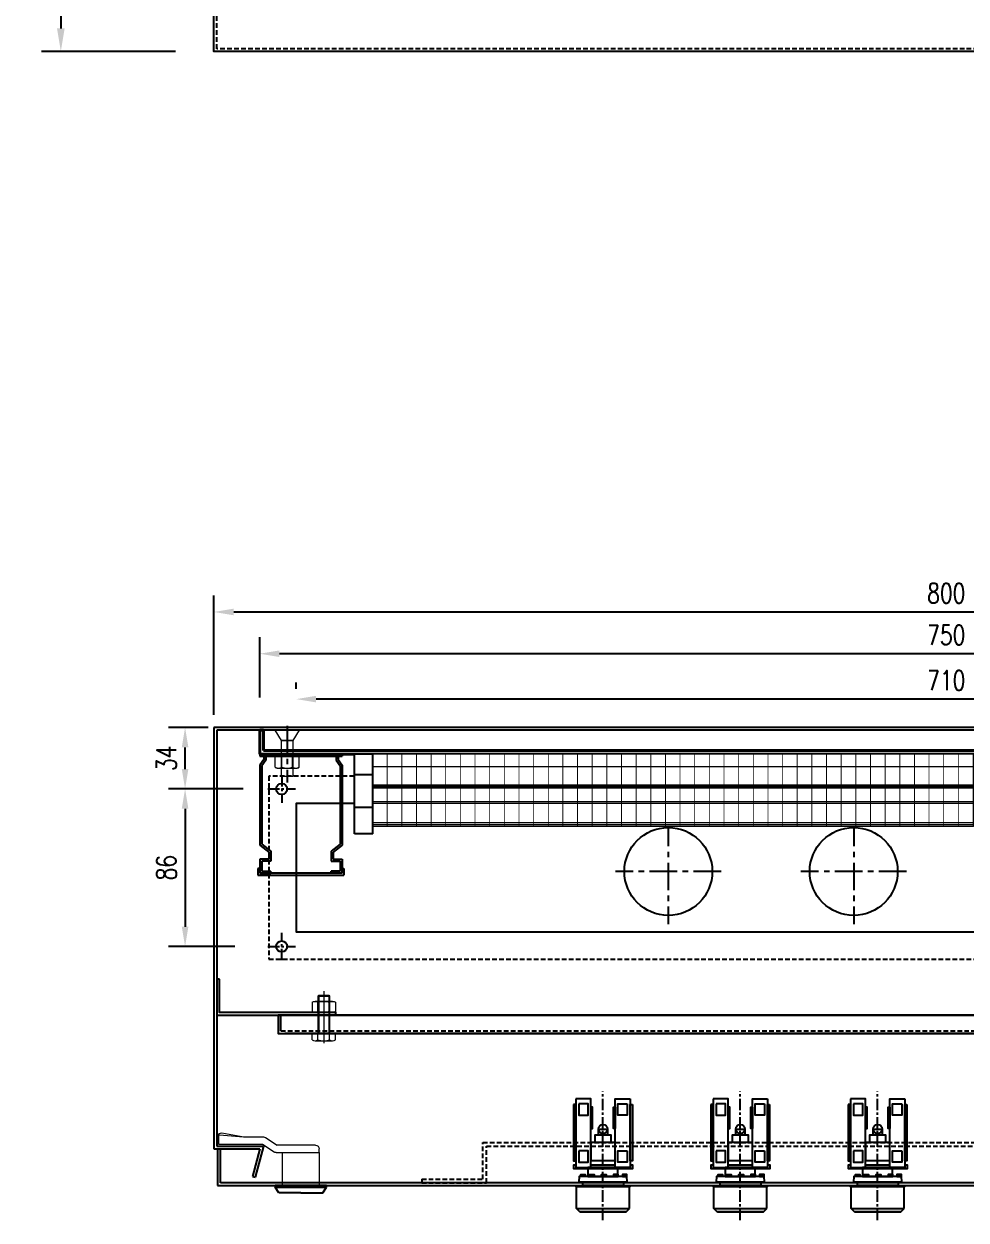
# Model space of a CAD drawing. Header units: millimetres. Extents: x 2153 to 5658, y -781 to 1156.
# Drawn here: x 3143 to 3658, y -781 to -128 of the extents above; entities that cross this region are included whole.
import ezdxf

# ---------------------------------------------------------------- set-up
doc = ezdxf.new("R2010")
doc.units = ezdxf.units.MM
doc.set_wipeout_variables(frame=1)
doc.linetypes.add('CENTER', pattern=[2, 1.25, -0.25, 0.25, -0.25])
doc.linetypes.add('HIDDEN', pattern=[9.525, 6.35, -3.175])
for name, color, linetype in [('40GENE-102-DIMENSION', 40, 'Continuous'), ('47ELEC-102-PROYEC', 1, 'HIDDEN'), ('47ELEC-103-EJES', 122, 'CENTER'), ('47ELEC-107-SIMB-M', 3, 'Continuous'), ('47ELEC-205-EQUIP', 5, 'Continuous')]:
    doc.layers.add(name, color=color, linetype=linetype)
doc.layers.add('modelo', color=5, linetype='Continuous', lineweight=40)
doc.styles.add('ROMANS', font='romans.shx', dxfattribs={"width": 0.75})
doc.dimstyles.new('SNC-LAVALIN', dxfattribs={"dimscale": 0, "dimtxt": 2.5, "dimasz": 2.5, "dimexe": 1.5, "dimexo": 1, "dimgap": 1.25, "dimtad": 1, "dimdec": 0, "dimzin": 1, "dimdsep": 46, "dimtxsty": 'ROMANS', "dimcen": 0.09, "dimclrd": 256, "dimclre": 256, "dimclrt": 7, "dimadec": 0, "dimazin": 0, "dimtfac": 1, "dimtdec": 0, "dimtix": 1, "dimtmove": 2, "dimatfit": 3, "dimfxl": 1, "dimtfill": 1, "dimtolj": 1, "dimarcsym": 0})

# ---------------------------------------------------------------- blocks, each defined once
blk = doc.blocks.new('C408 VL ABIER')
at = {"color": 7, "lineweight": 5}
for p, q in [((12625.61, 10567.06), (12626.8, 10554.08)), ((12626.1, 10567.65), (12630.8, 10567.65)), ((12630.8, 10567.65), (12630.8, 10543.7)), ((12624.62, 10565.88), (12626.8, 10553.9)), ((12626.8, 10553.9), (12626.8, 10543.11)), ((12627.13, 10542.01), (12631.3, 10535.64)), ((12630.8, 10543.7), (12634.98, 10537.33)), ((12631.3, 10514.65), (12631.3, 10535.64)), ((12635.3, 10536.23), (12635.3, 10512.65)), ((12635.3, 10512.65), (12633.3, 10512.65))]:
    blk.add_line(p, q, dxfattribs=at)
for p, q in [((12653.3, 10508.65), (12653.3, 10536.65)), ((12653.3, 10536.65), (12654.3, 10536.65)), ((12654.3, 10536.65), (12654.3, 10508.65)), ((12657.3, 10534.65), (12654.3, 10536.65)), ((12657.3, 10522.65), (12657.3, 10534.65)), ((12657.3, 10522.65), (12657.3, 10510.65)), ((12654.3, 10508.65), (12653.3, 10508.65)), ((12657.3, 10510.65), (12654.3, 10508.65))]:
    blk.add_line(p, q)
blk.add_lwpolyline([(12653.3, 10512.65), (12653.3, 10532.65), (12635.3, 10532.65), (12635.3, 10512.65)], close=True, dxfattribs=at)
for centre, radius, start, end in [((12626.1, 10566.15), 1.5, 90, 190.30485), ((12626.1, 10567.15), 0.5, 90, 190.30485), ((12628.8, 10543.11), 2, 180, 213.20657), ((12633.3, 10536.23), 2, 0, 33.20657), ((12633.3, 10514.65), 2, 180, 270)]:
    blk.add_arc(centre, radius, start, end, dxfattribs=at)
blk = doc.blocks.new('CA-40x60')
at = {"layer": '40GENE-102-DIMENSION', "color": 40}
for p, q in [((-1.07, -13), (-1.07, 32)), ((-1.07, 32), (0, 32)), ((0, -13), (0, 32)), ((0, 29.77), (1.84, 29.77)), ((0, 28.7), (2.19, 28.7)), ((1.84, 29.77), (4.91, 32)), ((2.19, 28.7), (5.26, 30.93)), ((4.91, 32), (48.6, 32)), ((5.26, 30.93), (48.08, 30.93)), ((48.08, 30.93), (51.92, 25.99)), ((48.6, 32), (52.44, 27.06)), ((52.44, 27.06), (56.28, 27.06)), ((56.28, 27.06), (56.28, 32)), ((56.28, 32), (63.93, 32)), ((57.35, 25.99), (57.35, 30.93)), ((57.35, 30.93), (62.87, 30.93)), ((62.87, 30.93), (62.87, 25.99)), ((63.93, 32), (63.93, 25.99)), ((51.92, 25.99), (57.35, 25.99)), ((63.93, 25.99), (62.87, 25.99)), ((-1.07, -13), (0, -13)), ((0, -9.7), (2.19, -9.7)), ((0, -10.77), (1.84, -10.77)), ((1.84, -10.77), (4.91, -13)), ((2.19, -9.7), (5.26, -11.93)), ((4.91, -13), (48.6, -13)), ((5.26, -11.93), (48.08, -11.93)), ((48.08, -11.93), (51.92, -6.99)), ((48.6, -13), (52.44, -8.06)), ((51.92, -6.99), (57.35, -6.99)), ((52.44, -8.06), (56.28, -8.06)), ((56.28, -8.06), (56.28, -13)), ((56.28, -13), (63.93, -13)), ((57.35, -6.99), (57.35, -11.93)), ((57.35, -11.93), (62.87, -11.93)), ((62.87, -11.93), (62.87, -6.99)), ((63.93, -6.99), (62.87, -6.99)), ((63.93, -13), (63.93, -6.99))]:
    blk.add_line(p, q, dxfattribs=at)
blk = doc.blocks.new('bornera separadora')
blk.add_wipeout([(-10, 21.78), (0, 21.78), (0, -21.78), (-10, -21.78)])
for p, q in [((-10, -21.78), (-10, 21.78)), ((0, 21.78), (-10, 21.78)), ((0, -21.78), (0, 21.78)), ((0, 10.47), (-10, 10.47)), ((0, -7.41), (-10, -7.41)), ((0, -21.78), (-10, -21.78))]:
    blk.add_line(p, q)
blk = doc.blocks.new('*D61')
at = {"layer": '40GENE-102-DIMENSION', "lineweight": -2, "transparency": 16777216}
for p, q in [((3271.77, -495.39), (3271.77, -462.56)), ((4021.77, -495.39), (4021.77, -462.56)), ((4010.97, -471.56), (3282.57, -471.56))]:
    blk.add_line(p, q, dxfattribs=at)
at = {"layer": '40GENE-102-DIMENSION', "transparency": 16777216}
for points in [[(3282.57, -469.76), (3282.57, -473.36), (3271.77, -471.56)], [(4010.97, -469.76), (4010.97, -473.36), (4021.77, -471.56)]]:
    blk.add_solid(points, dxfattribs=at)
at = {"layer": '40GENE-102-DIMENSION', "color": 0, "transparency": 16777216, "insert": (3646.77, -461.36), "char_height": 10.8, "attachment_point": 5, "style": 'ROMANS', "bg_fill": 3, "box_fill_scale": 1.1, "bg_fill_color": 256, "bg_fill_true_color": 13158600, "bg_fill_transparency": 0}
blk.add_mtext('\\A1;750', dxfattribs=at)
blk = doc.blocks.new('*D43')
at = {"layer": '40GENE-102-DIMENSION', "lineweight": -2, "transparency": 16777216}
for p, q in [((3246.77, -505.01), (3246.77, -439.77)), ((4046.77, -505.01), (4046.77, -439.77)), ((3257.57, -448.77), (4035.97, -448.77))]:
    blk.add_line(p, q, dxfattribs=at)
at = {"layer": '40GENE-102-DIMENSION', "transparency": 16777216}
for points in [[(3257.57, -446.97), (3257.57, -450.57), (3246.77, -448.77)], [(4035.97, -446.97), (4035.97, -450.57), (4046.77, -448.77)]]:
    blk.add_solid(points, dxfattribs=at)
at = {"layer": '40GENE-102-DIMENSION', "color": 0, "transparency": 16777216, "insert": (3646.77, -438.57), "char_height": 10.8, "attachment_point": 5, "style": 'ROMANS', "bg_fill": 3, "box_fill_scale": 1.1, "bg_fill_color": 256, "bg_fill_true_color": 13158600, "bg_fill_transparency": 0}
blk.add_mtext('\\A1;800', dxfattribs=at)
blk = doc.blocks.new('*D44')
at = {"layer": '40GENE-102-DIMENSION', "lineweight": -2, "transparency": 16777216}
for p, q in [((3291.77, -490.67), (3291.77, -487.35)), ((4001.77, -512.07), (4001.77, -487.35)), ((3990.97, -496.35), (3302.57, -496.35))]:
    blk.add_line(p, q, dxfattribs=at)
at = {"layer": '40GENE-102-DIMENSION', "transparency": 16777216}
for points in [[(3302.57, -494.55), (3302.57, -498.15), (3291.77, -496.35)], [(3990.97, -494.55), (3990.97, -498.15), (4001.77, -496.35)]]:
    blk.add_solid(points, dxfattribs=at)
at = {"layer": '40GENE-102-DIMENSION', "color": 0, "transparency": 16777216, "insert": (3646.77, -486.15), "char_height": 10.8, "attachment_point": 5, "style": 'ROMANS', "bg_fill": 3, "box_fill_scale": 1.1, "bg_fill_color": 256, "bg_fill_true_color": 13158600, "bg_fill_transparency": 0}
blk.add_mtext('\\A1;710', dxfattribs=at)
blk = doc.blocks.new('*D62')
at = {"layer": '40GENE-102-DIMENSION', "lineweight": -2, "transparency": 16777216}
for p, q in [((3243.53, -511.89), (3222.01, -511.89)), ((3231.01, -534.59), (3231.01, -522.69)), ((3262.77, -545.39), (3222.01, -545.39))]:
    blk.add_line(p, q, dxfattribs=at)
at = {"layer": '40GENE-102-DIMENSION', "transparency": 16777216}
for points in [[(3229.21, -522.69), (3232.8, -522.69), (3231.01, -511.89)], [(3229.21, -534.59), (3232.8, -534.59), (3231.01, -545.39)]]:
    blk.add_solid(points, dxfattribs=at)
at = {"layer": '40GENE-102-DIMENSION', "color": 0, "transparency": 16777216, "insert": (3220.81, -528.64), "char_height": 10.8, "attachment_point": 5, "rotation": 90, "style": 'ROMANS', "bg_fill": 3, "box_fill_scale": 1.1, "bg_fill_color": 256, "bg_fill_true_color": 13158600, "bg_fill_transparency": 0}
blk.add_mtext('\\A1;34', dxfattribs=at)
blk = doc.blocks.new('*D63')
at = {"layer": '40GENE-102-DIMENSION', "lineweight": -2, "transparency": 16777216}
for p, q in [((3236.95, -545.39), (3222.01, -545.39)), ((3231.01, -556.19), (3231.01, -620.59)), ((3258.25, -631.39), (3222.01, -631.39))]:
    blk.add_line(p, q, dxfattribs=at)
at = {"layer": '40GENE-102-DIMENSION', "transparency": 16777216}
for points in [[(3229.21, -556.19), (3232.8, -556.19), (3231.01, -545.39)], [(3229.21, -620.59), (3232.8, -620.59), (3231.01, -631.39)]]:
    blk.add_solid(points, dxfattribs=at)
at = {"layer": '40GENE-102-DIMENSION', "color": 0, "transparency": 16777216, "insert": (3220.81, -588.39), "char_height": 10.8, "attachment_point": 5, "rotation": 90, "style": 'ROMANS', "bg_fill": 3, "box_fill_scale": 1.1, "bg_fill_color": 256, "bg_fill_true_color": 13158600, "bg_fill_transparency": 0}
blk.add_mtext('\\A1;86', dxfattribs=at)
blk = doc.blocks.new('tuerxa 1-4')
at = {"color": 7, "lineweight": 5}
for p, q in [((-6.35, -2.5), (-6.35, 2.5)), ((4.76, 3), (-4.76, 3)), ((-3.18, 2.5), (-3.18, -2.5)), ((3.18, 2.5), (3.18, -2.5)), ((6.35, -2.5), (6.35, 2.5)), ((4.76, -3), (-4.76, -3))]:
    blk.add_line(p, q, dxfattribs=at)
at = {"color": 7, "linetype": 'CENTER', "lineweight": 5}
blk.add_line((0, -3), (0, 3), dxfattribs=at)
at = {"color": 7, "lineweight": 5}
for centre, radius, start, end in [((-4.76, 0.23), 2.77, 55.03966, 124.96034), ((0, -7.33), 10.33, 72.10345, 107.89655), ((4.76, 0.23), 2.77, 55.03966, 124.96034), ((-4.76, -0.23), 2.77, 235.03966, 304.96034), ((0, 7.33), 10.33, 252.10345, 287.89655), ((4.76, -0.23), 2.77, 235.03966, 304.96034)]:
    blk.add_arc(centre, radius, start, end, dxfattribs=at)
blk = doc.blocks.new('*D81')
at = {"layer": '40GENE-102-DIMENSION', "lineweight": -2, "transparency": 16777216}
for p, q in [((3250.77, 1057.26), (3152.64, 1057.26)), ((3163.14, 1044.66), (3163.14, -130.14)), ((3225.77, -142.74), (3152.64, -142.74))]:
    blk.add_line(p, q, dxfattribs=at)
at = {"layer": '40GENE-102-DIMENSION', "transparency": 16777216}
for points in [[(3161.04, 1044.66), (3165.24, 1044.66), (3163.14, 1057.26)], [(3161.04, -130.14), (3165.24, -130.14), (3163.14, -142.74)]]:
    blk.add_solid(points, dxfattribs=at)
at = {"layer": '40GENE-102-DIMENSION', "color": 0, "transparency": 16777216, "insert": (3151.24, 457.26), "char_height": 12.6, "attachment_point": 5, "rotation": 90, "style": 'ROMANS', "bg_fill": 3, "box_fill_scale": 1.1, "bg_fill_color": 256, "bg_fill_true_color": 13158600, "bg_fill_transparency": 0}
blk.add_mtext('\\A1;1200', dxfattribs=at)
blk = doc.blocks.new('BORNERA -10mm-latarl')
at = {"color": 5}
blk.add_wipeout([(41.61, 0), (33.61, 0), (33.61, -39.53), (41.61, -39.53)], dxfattribs=at)
at = {"layer": '47ELEC-205-EQUIP', "color": 5, "lineweight": 5}
for p, q in [((41.61, 0), (33.61, 0)), ((41.61, -39.53), (41.61, 0)), ((41.61, -7), (33.61, -7)), ((41.61, -17), (33.61, -17)), ((41.61, -17.5), (33.61, -17.5)), ((41.61, -18), (33.61, -18)), ((41.61, -18.5), (33.61, -18.5)), ((41.61, -26), (33.61, -26)), ((41.61, -27), (33.61, -27)), ((41.61, -37.53), (33.61, -37.53)), ((41.61, -38.53), (33.61, -38.53)), ((41.61, -39.53), (33.61, -39.53)), ((41.61, -39.53), (33.61, -39.53))]:
    blk.add_line(p, q, dxfattribs=at)
blk = doc.blocks.new('MLBL-LAMPARA-VS')
at = {"layer": '47ELEC-107-SIMB-M'}
h = blk.add_hatch(color=256, dxfattribs=at)
h.dxf.hatch_style = 1
h.paths.add_polyline_path([(-14, 14.71), (-14.72, 14.71), (-14.72, 0), (-14, 0)])
h.paths.add_polyline_path([(-14, 0), (-14.72, 0), (-14.72, -14.71), (-14, -14.71)])
at = {"layer": '47ELEC-103-EJES', "ltscale": 5}
blk.add_line((4.23, 0), (-65.89, 0), dxfattribs=at)
at = {"layer": '47ELEC-107-SIMB-M'}
for p, q in [((-14, 14.5), (-14, -14.5)), ((-2, 14.5), (-14, 14.5)), ((0, 12.5), (-2, 14.5)), ((-2, -14.5), (-2, 14.5)), ((-0.32, 12.82), (-0.32, -12.82)), ((0, 12.5), (0, -12.5)), ((0, -12.5), (-2, -14.5)), ((-2, -14.5), (-14, -14.5))]:
    blk.add_line(p, q, dxfattribs=at)
for points in [[(-62, 14.87), (-24.54, 14.87), (-24.54, 6.62), (-62, 6.62)], [(-59.16, 13.21), (-53.01, 13.21), (-53.01, 8.08), (-59.16, 8.08)], [(-58.88, 16.04), (-28.06, 16.04), (-28.06, 14.87), (-58.88, 14.87)], [(-33.49, 13.21), (-27.34, 13.21), (-27.34, 8.08), (-33.49, 8.08)], [(-16.72, 13.24), (-19.54, 13.04), (-19.54, -13.04), (-16.72, -13.24)], [(-14.72, 14.71), (-14, 14.71), (-14, -14.71), (-14.72, -14.71)], [(-57.45, 6.62), (-45.72, 6.62), (-45.72, 5.69), (-57.45, 5.69)], [(-28.27, 6.62), (-38.15, 6.62), (-38.15, -6.62), (-28.27, -6.62)], [(-19.54, 8.19), (-24.54, 8.19), (-24.54, -8.19), (-19.54, -8.19)], [(-19.54, 13.04), (-20.59, 13.04), (-20.59, 10.58), (-19.54, 10.58)], [(-19.54, 8.29), (-20.59, 8.29), (-20.59, 5.83), (-19.54, 5.83)], [(-16.72, 11.15), (-14.72, 11.15), (-14.72, -11.05), (-16.72, -11.05)], [(-19.54, -0.77), (-20.59, -0.77), (-20.59, 1.7), (-19.54, 1.7)], [(-57.45, -6.62), (-45.72, -6.62), (-45.72, -5.69), (-57.45, -5.69)], [(-19.54, -7.36), (-20.59, -7.36), (-20.59, -4.9), (-19.54, -4.9)], [(-62, -14.87), (-24.54, -14.87), (-24.54, -6.62), (-62, -6.62)], [(-59.16, -13.21), (-53.01, -13.21), (-53.01, -8.08), (-59.16, -8.08)], [(-33.49, -13.21), (-27.34, -13.21), (-27.34, -8.08), (-33.49, -8.08)], [(-19.54, -12.11), (-20.59, -12.11), (-20.59, -9.65), (-19.54, -9.65)], [(-58.88, -16.04), (-28.06, -16.04), (-28.06, -14.87), (-58.88, -14.87)]]:
    blk.add_lwpolyline(points, close=True, dxfattribs=at)
for points in [[(-25.96, 14.87), (-25.96, 16.1), (-23.69, 16.1), (-23.69, -15.85), (-25.96, -15.85), (-25.96, -14.87)], [(-25.96, -6.62), (-25.96, 6.62)], [(-42.39, -2.5), (-45.48, -2.5), (-45.48, 2.5), (-42.39, 2.5)], [(-38.15, -4.25), (-42.39, -4.25), (-42.39, 4.27), (-38.15, 4.27)]]:
    blk.add_lwpolyline(points, dxfattribs=at)
blk.add_circle((-45.48, 0), 2.5, dxfattribs=at)

msp = doc.modelspace()

# ---------------------------------------------------------------- linework, layer by layer
at = {"color": 7, "lineweight": 5}
for p, q in [((3280.23, -533.46), (3280.23, -527.96)), ((3281.33, -527.46), (3292.21, -527.46)), ((3283.82, -533.46), (3283.82, -527.96)), ((3289.72, -533.46), (3289.72, -527.96)), ((3293.31, -533.46), (3293.31, -527.96)), ((3281.33, -533.96), (3292.21, -533.96)), ((3303.6, -658.52), (3304.1, -658.02)), ((3303.6, -658.52), (3303.6, -678.89)), ((3303.6, -658.52), (3309.95, -658.52)), ((3304.1, -658.02), (3309.45, -658.02)), ((3304.1, -658.02), (3304.1, -678.89)), ((3309.45, -658.02), (3309.95, -658.52)), ((3309.45, -658.02), (3309.45, -678.89)), ((3309.95, -658.52), (3309.95, -678.89)), ((3300.42, -678.89), (3313.12, -678.89)), ((3300.42, -682.39), (3300.42, -678.89)), ((3303.6, -682.39), (3303.6, -678.89)), ((3309.95, -682.39), (3309.95, -678.89)), ((3313.12, -682.39), (3313.12, -678.89)), ((3302.01, -682.89), (3311.53, -682.89))]:
    msp.add_line(p, q, dxfattribs=at)
at = {"color": 40}
for p, q in [((3316.77, -591.39), (3316.77, -588.89)), ((3316.77, -588.89), (3317.77, -588.89)), ((3317.77, -588.89), (3317.77, -591.39)), ((3317.77, -591.39), (3317.77, -592.39))]:
    msp.add_line(p, q, dxfattribs=at)
at = {"color": 7, "linetype": 'CENTER', "lineweight": 5}
msp.add_line((3306.77, -655.83), (3306.77, -684.24), dxfattribs=at)
at = {"color": 7, "lineweight": 5}
for points in [[(3293.52, -513.39), (3280.02, -513.39), (3283.47, -518.89), (3290.07, -518.89)], [(3290.07, -518.89), (3283.47, -518.89), (3283.47, -538.39), (3290.07, -538.39)]]:
    msp.add_lwpolyline(points, close=True, dxfattribs=at)
for centre, radius, start, end in [((3282.03, -530.93), 3.47, 58.83853, 121.16147), ((3281.6, -529.5), 2.06, 97.38491, 131.503), ((3286.77, -536.41), 8.95, 70.76054, 109.23946), ((3291.51, -530.93), 3.47, 58.83853, 121.16147), ((3291.94, -529.5), 2.06, 48.497, 82.61509), ((3282.03, -530.49), 3.47, 238.83853, 301.16147), ((3281.6, -531.92), 2.06, 228.497, 262.61509), ((3286.77, -525.01), 8.95, 250.76054, 289.23946), ((3291.51, -530.49), 3.47, 238.83853, 301.16147), ((3291.94, -531.92), 2.06, 277.38491, 311.503), ((3302.01, -680.12), 2.77, 235.04286, 304.95714), ((3306.77, -672.56), 10.33, 252.10259, 287.89741), ((3311.53, -680.12), 2.77, 235.04286, 304.95714)]:
    msp.add_arc(centre, radius, start, end, dxfattribs=at)
at = {"layer": '47ELEC-102-PROYEC', "linetype": 'Continuous', "ltscale": 3}
for p, q in [((3283.27, -677.39), (3283.27, -668.89)), ((3285.49, -668.89), (4011.77, -668.89)), ((4011.77, -678.89), (3285.49, -678.89))]:
    msp.add_line(p, q, dxfattribs=at)
at = {"layer": '47ELEC-102-PROYEC', "ltscale": 0.4}
msp.add_line((3283.27, -677.39), (4010.27, -677.39), dxfattribs=at)
at = {"layer": '47ELEC-102-PROYEC', "ltscale": 0.5}
msp.add_line((3360.25, -758.39), (3360.25, -760.39), dxfattribs=at)
at = {"layer": '47ELEC-102-PROYEC', "ltscale": 0.4}
msp.add_lwpolyline([(4016.77, -538.39), (3276.77, -538.39), (3276.77, -638.39), (4016.77, -638.39)], close=True, dxfattribs=at)
at = {"layer": '47ELEC-102-PROYEC', "linetype": 'Continuous', "ltscale": 3}
for points in [[(3249.77, -649.17), (3248.27, -649.17), (3248.27, -668.89), (3313.27, -668.89), (3313.27, -667.39), (3249.77, -667.39)], [(4011.77, -678.89), (4011.77, -668.89), (3281.77, -668.89), (3281.77, -678.89)]]:
    msp.add_lwpolyline(points, close=True, dxfattribs=at)
at = {"layer": '47ELEC-102-PROYEC', "ltscale": 0.4}
for points in [[(3360.25, -758.39), (3393.7, -758.39), (3393.7, -738.39), (3899.95, -738.39), (3899.95, -758.39), (3933.39, -758.39)], [(3360.25, -760.39), (3395.7, -760.39), (3395.7, -740.39), (3897.95, -740.39), (3897.95, -760.39), (3933.39, -760.39)]]:
    msp.add_lwpolyline(points, dxfattribs=at)
at = {"layer": '47ELEC-103-EJES', "ltscale": 5}
for p, q in [((3283.77, -537.88), (3283.77, -552.91)), ((3276.25, -545.39), (3291.29, -545.39)), ((3283.77, -638.91), (3283.77, -623.88)), ((3276.25, -631.39), (3291.29, -631.39))]:
    msp.add_line(p, q, dxfattribs=at)
at = {"layer": '47ELEC-103-EJES', "ltscale": 12}
for p, q in [((3494.95, -561.65), (3494.95, -619.25)), ((3596.2, -561.65), (3596.2, -619.25)), ((3523.75, -590.45), (3466.15, -590.45)), ((3625, -590.45), (3567.4, -590.45))]:
    msp.add_line(p, q, dxfattribs=at)
at = {"layer": '47ELEC-205-EQUIP'}
for p, q in [((4046.77, -511.89), (3246.77, -511.89)), ((3246.77, -511.89), (3246.77, -741.89)), ((4045.27, -513.39), (3248.27, -513.39)), ((3248.27, -513.39), (3248.27, -740.39)), ((3246.77, -741.89), (3271.82, -741.89)), ((3248.27, -740.39), (3273.77, -740.39)), ((3248.27, -740.39), (3273.77, -740.39)), ((3248.77, -741.89), (3248.77, -761.89)), ((3250.27, -760.39), (3250.27, -741.89)), ((3271.82, -741.89), (3267.79, -756.91)), ((3273.77, -740.39), (3269.24, -757.3)), ((3267.79, -756.91), (3269.24, -757.3)), ((3248.77, -761.89), (4044.77, -761.89)), ((4043.27, -760.39), (3250.27, -760.39))]:
    msp.add_line(p, q, dxfattribs=at)
for points in [[(3246.77, 1057.26), (4046.77, 1057.26), (4046.77, -142.74), (3246.77, -142.74)], [(4001.77, -553.39), (3291.77, -553.39), (3291.77, -623.39), (4001.77, -623.39)]]:
    msp.add_lwpolyline(points, close=True, dxfattribs=at)
for centre, radius in [((3283.77, -545.39), 3), ((3494.95, -590.45), 24), ((3596.2, -590.45), 24), ((3283.77, -631.39), 3)]:
    msp.add_circle(centre, radius, dxfattribs=at)
at = {"layer": 'modelo', "color": 6}
for p, q in [((3271.77, -526.39), (3271.77, -513.39)), ((3273.77, -513.39), (3271.77, -513.39)), ((3273.77, -524.39), (3273.77, -513.39)), ((4021.77, -526.39), (3271.77, -526.39)), ((4019.77, -524.39), (3273.77, -524.39))]:
    msp.add_line(p, q, dxfattribs=at)

# ---------------------------------------------------------------- block references
at = {"rotation": 270}
for name, p in [('CA-40x60', (3284.77, -527.46)), ('MLBL-LAMPARA-VS', (3459.27, -776.54)), ('MLBL-LAMPARA-VS', (3534.27, -776.54)), ('MLBL-LAMPARA-VS', (3609.27, -776.54))]:
    msp.add_blockref(name, p, dxfattribs=at)
at = {"xscale": -1}
for name, p, rotation in [('tuerxa 1-4', (3306.77, -664.39), 180), ('C408 VL ABIER', (13816.92, 11891.41), 90)]:
    msp.add_blockref(name, p, dxfattribs=dict(at, rotation=rotation))

# ---------------------------------------------------------------- next in the draw order: dimensions: what is measured, and where the dimension line sits
at = {"layer": '40GENE-102-DIMENSION', "color": 0}
dim = msp.add_linear_dim(base=(3163.14, -142.74), p1=(3271.77, 1057.26), p2=(3246.77, -142.74), angle=90, dimstyle='SNC-LAVALIN', override={"dimscale": 7.000007, "dimtxt": 1.8, "dimasz": 1.8, "dimexo": 3, "dimgap": 0.8, "dimclrt": 0}, dxfattribs=at)
dim.commit()
dim.dimension.update_dxf_attribs({"geometry": '*D81', "text_midpoint": (3151.24, 457.26), "dimtype": 160})
dim = msp.add_linear_dim(base=(3271.77, -471.56), p1=(4021.77, -513.39), p2=(3271.77, -513.39), dimstyle='SNC-LAVALIN', override={"dimscale": 5.999988, "dimtxt": 1.8, "dimasz": 1.8, "dimexo": 3, "dimgap": 0.8, "dimclrt": 0}, dxfattribs=at)
dim.commit()
dim.dimension.update_dxf_attribs({"geometry": '*D61', "text_midpoint": (3646.77, -461.36)})

# ---------------------------------------------------------------- next in the draw order: linework, layer by layer
at = {"layer": '47ELEC-205-EQUIP', "linetype": 'HIDDEN', "ltscale": 0.4}
msp.add_lwpolyline([(3248.27, 1055.76), (4045.27, 1055.76), (4045.27, -141.24), (3248.27, -141.24)], close=True, dxfattribs=at)

# ---------------------------------------------------------------- next in the draw order: dimensions: what is measured, and where the dimension line sits
at = {"layer": '40GENE-102-DIMENSION', "color": 0}
dim = msp.add_linear_dim(base=(4046.77, -448.77), p1=(3246.77, -523.01), p2=(4046.77, -523.01), dimstyle='SNC-LAVALIN', override={"dimscale": 5.999988, "dimtxt": 1.8, "dimasz": 1.8, "dimexo": 3, "dimgap": 0.8, "dimclrt": 0}, dxfattribs=at)
dim.commit()
dim.dimension.update_dxf_attribs({"geometry": '*D43', "text_midpoint": (3646.77, -438.57)})

# ---------------------------------------------------------------- next in the draw order: linework, layer by layer
at = {"layer": '47ELEC-103-EJES', "ltscale": 12}
msp.add_line((3286.77, -510.89), (3286.77, -541.85), dxfattribs=at)

# ---------------------------------------------------------------- next in the draw order: dimensions: what is measured, and where the dimension line sits
at = {"layer": '40GENE-102-DIMENSION', "color": 0}
dim = msp.add_linear_dim(base=(3291.77, -496.35), p1=(4001.77, -530.07), p2=(3291.77, -508.67), dimstyle='SNC-LAVALIN', override={"dimscale": 5.999988, "dimtxt": 1.8, "dimasz": 1.8, "dimexo": 3, "dimgap": 0.8, "dimclrt": 0}, dxfattribs=at)
dim.commit()
dim.dimension.update_dxf_attribs({"geometry": '*D44', "text_midpoint": (3646.77, -486.15)})
dim = msp.add_linear_dim(base=(3231.00500328, -511.89338818), p1=(3280.77012469, -545.39338818), p2=(3261.52608969, -511.89338818), angle=90, dimstyle='SNC-LAVALIN', override={"dimscale": 5.999988, "dimtxt": 1.8, "dimasz": 1.8, "dimexo": 3, "dimgap": 0.8, "dimclrt": 0}, dxfattribs=at)
dim.commit()
dim.dimension.update_dxf_attribs({"geometry": '*D62', "text_midpoint": (3220.80502368, -528.64338818)})

# ---------------------------------------------------------------- next in the draw order: block references
msp.add_blockref('BORNERA -10mm-latarl', (3300, -526.39))

# ---------------------------------------------------------------- next in the draw order: dimensions: what is measured, and where the dimension line sits
dim = msp.add_linear_dim(base=(3231.01, -631.39), p1=(3254.95, -545.39), p2=(3276.25, -631.39), angle=90, dimstyle='SNC-LAVALIN', override={"dimscale": 5.999988, "dimtxt": 1.8, "dimasz": 1.8, "dimexo": 3, "dimgap": 0.8, "dimclrt": 0}, dxfattribs=at)
dim.commit()
dim.dimension.update_dxf_attribs({"geometry": '*D63', "text_midpoint": (3220.81, -588.39)})

# ---------------------------------------------------------------- next in the draw order: linework, layer by layer
at = {"color": 40}
for p, q in [((3271.77, -588.89), (3270.77, -588.89)), ((3270.77, -588.89), (3270.77, -591.39)), ((3270.77, -591.39), (3270.77, -592.39)), ((3270.77, -592.39), (3317.77, -592.39)), ((3271.77, -591.39), (3271.77, -588.89)), ((3316.77, -591.39), (3271.77, -591.39))]:
    msp.add_line(p, q, dxfattribs=at)

# ---------------------------------------------------------------- next in the draw order: block references
for name, p in [('bornera separadora', (3333.61, -548.18)), ('BORNERA -10mm-latarl', (3308, -526.39))]:
    msp.add_blockref(name, p)

# ---------------------------------------------------------------- next in the draw order: block references
msp.add_blockref('BORNERA -10mm-latarl', (3316, -526.39))

# ---------------------------------------------------------------- next in the draw order: block references
msp.add_blockref('BORNERA -10mm-latarl', (3324, -526.39))

# ---------------------------------------------------------------- next in the draw order: block references
msp.add_blockref('BORNERA -10mm-latarl', (3332, -526.39))

# ---------------------------------------------------------------- next in the draw order: block references
msp.add_blockref('BORNERA -10mm-latarl', (3340, -526.39))

# ---------------------------------------------------------------- next in the draw order: block references
msp.add_blockref('BORNERA -10mm-latarl', (3348, -526.39))

# ---------------------------------------------------------------- next in the draw order: block references
msp.add_blockref('BORNERA -10mm-latarl', (3356, -526.39))

# ---------------------------------------------------------------- next in the draw order: block references
msp.add_blockref('BORNERA -10mm-latarl', (3364, -526.39))

# ---------------------------------------------------------------- next in the draw order: block references
msp.add_blockref('BORNERA -10mm-latarl', (3372, -526.39))

# ---------------------------------------------------------------- next in the draw order: block references
msp.add_blockref('BORNERA -10mm-latarl', (3380, -526.39))

# ---------------------------------------------------------------- next in the draw order: block references
msp.add_blockref('BORNERA -10mm-latarl', (3388, -526.39))

# ---------------------------------------------------------------- next in the draw order: block references
msp.add_blockref('BORNERA -10mm-latarl', (3396, -526.39))

# ---------------------------------------------------------------- next in the draw order: block references
msp.add_blockref('BORNERA -10mm-latarl', (3404, -526.39))

# ---------------------------------------------------------------- next in the draw order: block references
msp.add_blockref('BORNERA -10mm-latarl', (3412, -526.39))

# ---------------------------------------------------------------- next in the draw order: block references
msp.add_blockref('BORNERA -10mm-latarl', (3420, -526.39))

# ---------------------------------------------------------------- next in the draw order: block references
msp.add_blockref('BORNERA -10mm-latarl', (3428, -526.39))

# ---------------------------------------------------------------- next in the draw order: block references
msp.add_blockref('BORNERA -10mm-latarl', (3436, -526.39))

# ---------------------------------------------------------------- next in the draw order: block references
msp.add_blockref('BORNERA -10mm-latarl', (3444, -526.39))

# ---------------------------------------------------------------- next in the draw order: block references
msp.add_blockref('BORNERA -10mm-latarl', (3452, -526.39))

# ---------------------------------------------------------------- next in the draw order: block references
msp.add_blockref('BORNERA -10mm-latarl', (3460, -526.39))

# ---------------------------------------------------------------- next in the draw order: block references
msp.add_blockref('BORNERA -10mm-latarl', (3468, -526.39))

# ---------------------------------------------------------------- next in the draw order: block references
msp.add_blockref('BORNERA -10mm-latarl', (3476, -526.39))

# ---------------------------------------------------------------- next in the draw order: block references
msp.add_blockref('BORNERA -10mm-latarl', (3484, -526.39))

# ---------------------------------------------------------------- next in the draw order: block references
msp.add_blockref('BORNERA -10mm-latarl', (3492, -526.39))

# ---------------------------------------------------------------- next in the draw order: block references
msp.add_blockref('BORNERA -10mm-latarl', (3500, -526.39))

# ---------------------------------------------------------------- next in the draw order: block references
msp.add_blockref('BORNERA -10mm-latarl', (3508, -526.39))

# ---------------------------------------------------------------- next in the draw order: block references
msp.add_blockref('BORNERA -10mm-latarl', (3516, -526.39))

# ---------------------------------------------------------------- next in the draw order: block references
msp.add_blockref('BORNERA -10mm-latarl', (3524, -526.39))

# ---------------------------------------------------------------- next in the draw order: block references
msp.add_blockref('BORNERA -10mm-latarl', (3532, -526.39))

# ---------------------------------------------------------------- next in the draw order: block references
msp.add_blockref('BORNERA -10mm-latarl', (3540, -526.39))

# ---------------------------------------------------------------- next in the draw order: block references
msp.add_blockref('BORNERA -10mm-latarl', (3548, -526.39))

# ---------------------------------------------------------------- next in the draw order: block references
msp.add_blockref('BORNERA -10mm-latarl', (3556, -526.39))

# ---------------------------------------------------------------- next in the draw order: block references
msp.add_blockref('BORNERA -10mm-latarl', (3564, -526.39))

# ---------------------------------------------------------------- next in the draw order: block references
msp.add_blockref('BORNERA -10mm-latarl', (3572, -526.39))

# ---------------------------------------------------------------- next in the draw order: block references
msp.add_blockref('BORNERA -10mm-latarl', (3580, -526.39))

# ---------------------------------------------------------------- next in the draw order: block references
msp.add_blockref('BORNERA -10mm-latarl', (3588, -526.39))

# ---------------------------------------------------------------- next in the draw order: block references
msp.add_blockref('BORNERA -10mm-latarl', (3596, -526.39))

# ---------------------------------------------------------------- next in the draw order: block references
msp.add_blockref('BORNERA -10mm-latarl', (3604, -526.39))

# ---------------------------------------------------------------- next in the draw order: block references
msp.add_blockref('BORNERA -10mm-latarl', (3612, -526.39))

# ---------------------------------------------------------------- next in the draw order: block references
msp.add_blockref('BORNERA -10mm-latarl', (3620, -526.39))

doc.saveas('drawing.dxf')
